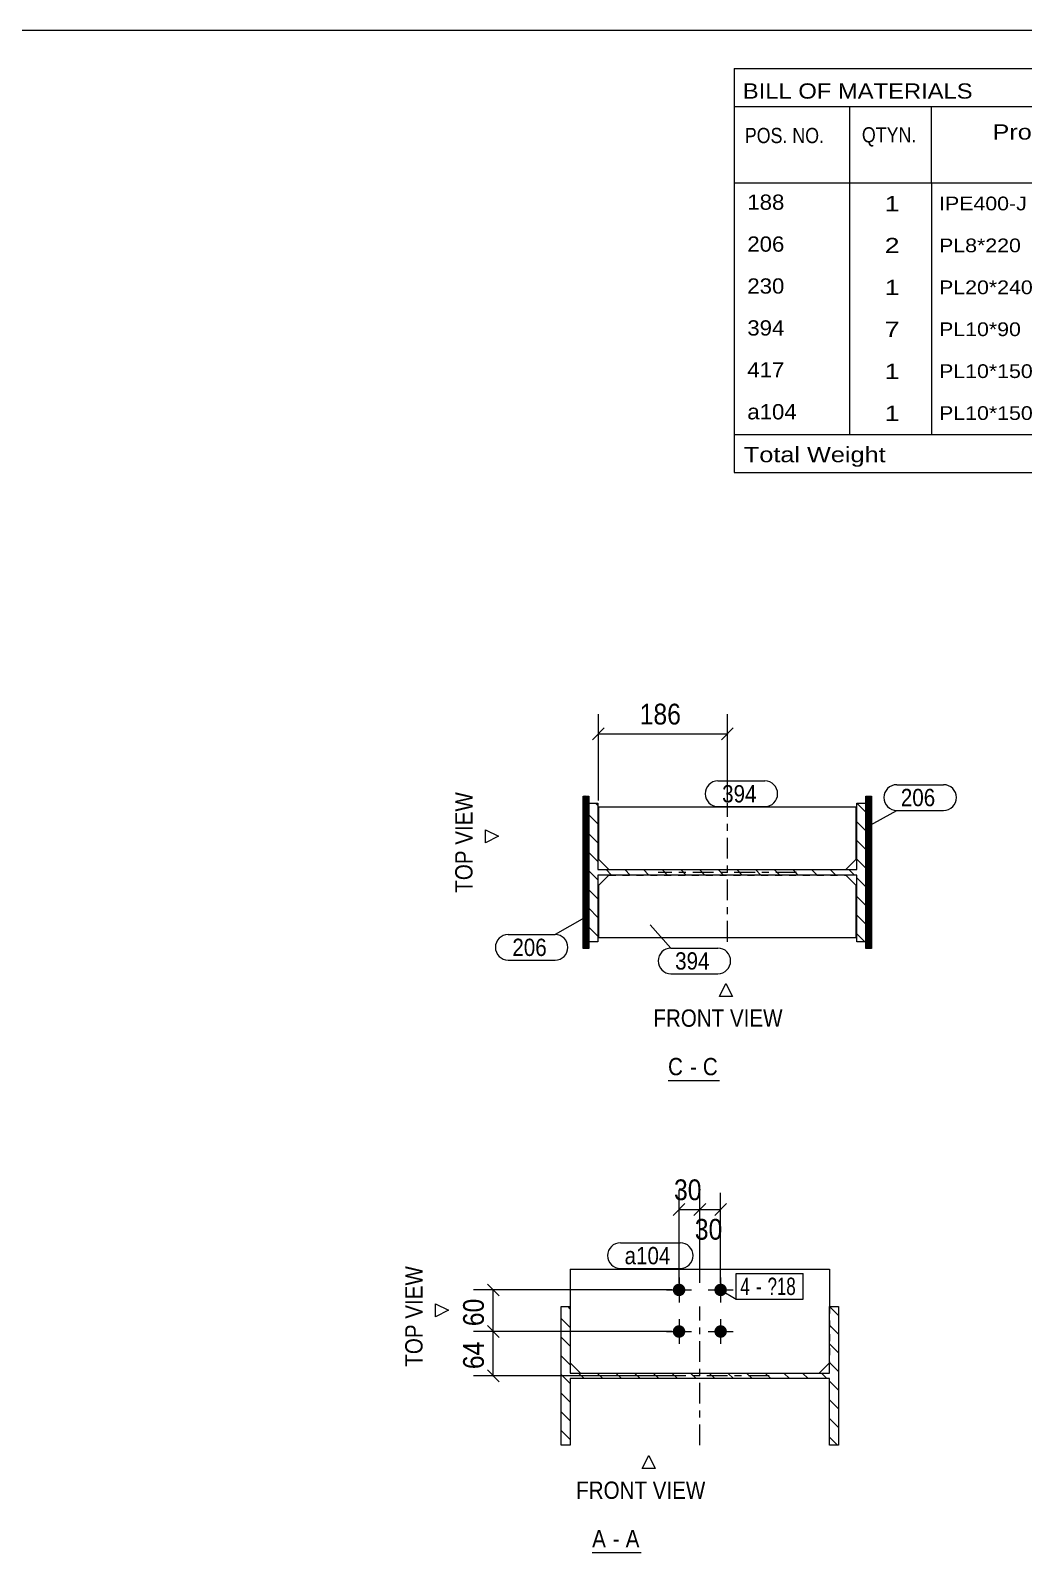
# Model space of a CAD drawing. Header units: millimetres. Extents: x 2 to 579, y 1 to 405.
# Drawn here: x 292.5 to 435.7, y 185.3 to 405 of the extents above; entities that cross this region are included whole.
import ezdxf

# ---------------------------------------------------------------- set-up
doc = ezdxf.new("R2010")
doc.units = ezdxf.units.MM
for name, pattern in [('XKITLINE00', [0]), ('XKITLINE01', [4, 1, -1, 1, -1]), ('XKITLINE03', [6, 3, -1, 1, -1])]:
    doc.linetypes.add(name, pattern=pattern)
for name, color, linetype, lineweight in [('Bolt', 3, 'Continuous', 0), ('BoltMark', 7, 'Continuous', 0), ('Dimensions', 7, 'Continuous', 0), ('DrawingSheet', 5, 'Continuous', 0), ('OtherObjectType', 7, 'Continuous', 0), ('Part', 2, 'Continuous', 0), ('PartMark', 7, 'Continuous', 0)]:
    doc.layers.add(name, color=color, linetype=linetype, lineweight=lineweight)
doc.styles.add('ARIAL', font='ARIAL.TTF')
doc.styles.add('ARIAL_NARROW', font='ARIALN.TTF')

# ---------------------------------------------------------------- blocks, each defined once
blk = doc.blocks.new('*A1')
at = {"layer": 'Part', "color": 7, "linetype": 'XKITLINE00', "lineweight": 0}
for p, q in [((370.34, 220.52), (370.03, 220.84)), ((409.04, 219.54), (407.74, 220.84)), ((370.34, 217.83), (369.04, 219.13)), ((409.04, 216.84), (407.74, 218.14)), ((370.34, 215.13), (369.04, 216.43)), ((409.04, 214.15), (407.74, 215.45)), ((370.34, 212.44), (369.04, 213.74)), ((370.34, 209.75), (369.04, 211.05)), ((372.34, 210.44), (371.54, 211.24)), ((375.04, 210.44), (374.24, 211.24)), ((377.73, 210.44), (376.93, 211.24)), ((380.43, 210.44), (379.63, 211.24)), ((383.12, 210.44), (382.32, 211.24)), ((385.81, 210.44), (385.01, 211.24)), ((388.51, 210.44), (387.71, 211.24)), ((391.2, 210.44), (390.4, 211.24)), ((393.9, 210.44), (393.1, 211.24)), ((396.59, 210.44), (395.79, 211.24)), ((399.28, 210.44), (398.48, 211.24)), ((401.98, 210.44), (401.18, 211.24)), ((404.67, 210.44), (403.87, 211.24)), ((407.37, 210.44), (406.57, 211.24)), ((409.04, 211.46), (407.74, 212.76)), ((409.04, 208.76), (407.74, 210.06)), ((370.34, 207.05), (369.04, 208.35)), ((409.04, 206.07), (407.74, 207.37)), ((370.34, 204.36), (369.04, 205.66)), ((409.04, 203.37), (407.74, 204.67)), ((370.34, 201.66), (369.04, 202.96)), ((408.88, 200.84), (407.74, 201.98))]:
    blk.add_line(p, q, dxfattribs=at)
blk = doc.blocks.new('*A2')
at = {"layer": 'Part', "color": 7, "linetype": 'XKITLINE00', "lineweight": 0}
for p, q in [((374.31, 293.17), (373.99, 293.49)), ((413.01, 292.19), (411.71, 293.49)), ((374.31, 290.48), (373.01, 291.78)), ((413.01, 289.5), (411.71, 290.8)), ((374.31, 287.78), (373.01, 289.08)), ((413.01, 286.8), (411.71, 288.1)), ((374.31, 285.09), (373.01, 286.39)), ((374.31, 282.4), (373.01, 283.7)), ((376.31, 283.09), (375.51, 283.89)), ((379.01, 283.09), (378.21, 283.89)), ((381.7, 283.09), (380.9, 283.89)), ((384.39, 283.09), (383.59, 283.89)), ((387.09, 283.09), (386.29, 283.89)), ((389.78, 283.09), (388.98, 283.89)), ((392.48, 283.09), (391.68, 283.89)), ((395.17, 283.09), (394.37, 283.89)), ((397.86, 283.09), (397.06, 283.89)), ((400.56, 283.09), (399.76, 283.89)), ((403.25, 283.09), (402.45, 283.89)), ((405.95, 283.09), (405.15, 283.89)), ((408.64, 283.09), (407.84, 283.89)), ((411.34, 283.09), (410.54, 283.89)), ((413.01, 284.11), (411.71, 285.41)), ((413.01, 281.41), (411.71, 282.71)), ((374.31, 279.7), (373.01, 281)), ((413.01, 278.72), (411.71, 280.02)), ((374.31, 277.01), (373.01, 278.31)), ((413.01, 276.02), (411.71, 277.32)), ((374.31, 274.31), (373.01, 275.61)), ((412.85, 273.49), (411.71, 274.63))]:
    blk.add_line(p, q, dxfattribs=at)
blk = doc.blocks.new('*A3')
at = {"layer": 'Part', "color": 7, "linetype": 'XKITLINE00', "lineweight": 0}
for p, q in [((413.01, 294.49), (413.01, 294.49)), ((413.01, 294.49), (413.01, 294.49)), ((413.07, 294.44), (413.01, 294.38)), ((413.12, 294.38), (413.01, 294.27)), ((413.12, 294.49), (413.07, 294.44)), ((413.23, 294.49), (413.12, 294.38)), ((413.33, 294.49), (413.17, 294.33)), ((413.44, 294.49), (413.23, 294.27)), ((413.55, 294.49), (413.28, 294.22)), ((413.66, 294.49), (413.33, 294.17)), ((413.77, 294.49), (413.39, 294.11)), ((413.81, 294.43), (413.44, 294.06)), ((413.17, 294.33), (413.01, 294.17)), ((413.23, 294.27), (413.01, 294.06)), ((413.28, 294.22), (413.01, 293.95)), ((413.33, 294.17), (413.01, 293.84)), ((413.39, 294.11), (413.01, 293.73)), ((413.44, 294.06), (413.01, 293.63)), ((413.5, 294), (413.01, 293.52)), ((413.55, 293.95), (413.01, 293.41)), ((413.6, 293.9), (413.01, 293.3)), ((413.66, 293.84), (413.01, 293.2)), ((413.71, 293.79), (413.01, 293.09)), ((413.77, 293.73), (413.01, 292.98)), ((413.81, 293.67), (413.01, 292.87)), ((413.81, 293.56), (413.01, 292.76)), ((413.81, 293.46), (413.01, 292.66)), ((413.81, 293.35), (413.01, 292.55)), ((413.81, 293.24), (413.01, 292.44)), ((413.81, 293.13), (413.01, 292.33)), ((413.81, 293.03), (413.01, 292.23)), ((413.81, 292.92), (413.01, 292.12)), ((413.81, 292.81), (413.01, 292.01)), ((413.81, 292.7), (413.01, 291.9)), ((413.81, 292.6), (413.01, 291.8)), ((413.81, 292.49), (413.01, 291.69)), ((413.81, 292.38), (413.01, 291.58)), ((413.81, 292.27), (413.01, 291.47)), ((413.81, 292.16), (413.01, 291.36)), ((413.81, 294.32), (413.5, 294)), ((413.81, 294.21), (413.55, 293.95)), ((413.81, 294.1), (413.6, 293.9)), ((413.81, 294), (413.66, 293.84)), ((413.81, 293.89), (413.71, 293.79)), ((413.81, 293.78), (413.77, 293.73)), ((413.81, 292.06), (413.01, 291.26)), ((413.81, 291.95), (413.01, 291.15)), ((413.81, 291.84), (413.01, 291.04)), ((413.81, 291.73), (413.01, 290.93)), ((413.81, 291.63), (413.01, 290.83)), ((413.81, 291.52), (413.01, 290.72)), ((413.81, 291.41), (413.01, 290.61)), ((413.81, 291.3), (413.01, 290.5)), ((413.81, 291.19), (413.01, 290.39)), ((413.81, 291.09), (413.01, 290.29)), ((413.81, 290.98), (413.01, 290.18)), ((413.81, 290.87), (413.01, 290.07)), ((413.81, 290.76), (413.01, 289.96)), ((413.81, 290.66), (413.01, 289.86)), ((413.81, 290.55), (413.01, 289.75)), ((413.81, 290.44), (413.01, 289.64)), ((413.81, 290.33), (413.01, 289.53)), ((413.81, 290.22), (413.01, 289.42)), ((413.81, 290.12), (413.01, 289.32)), ((413.81, 290.01), (413.01, 289.21)), ((413.81, 289.9), (413.01, 289.1)), ((413.81, 289.79), (413.01, 288.99)), ((413.81, 289.69), (413.01, 288.89)), ((413.81, 289.58), (413.01, 288.78)), ((413.81, 289.47), (413.01, 288.67)), ((413.81, 289.36), (413.01, 288.56)), ((413.81, 289.25), (413.01, 288.45)), ((413.81, 289.15), (413.01, 288.35)), ((413.81, 289.04), (413.01, 288.24)), ((413.81, 288.93), (413.01, 288.13)), ((413.81, 288.82), (413.01, 288.02)), ((413.81, 288.72), (413.01, 287.92)), ((413.81, 288.61), (413.01, 287.81)), ((413.81, 288.5), (413.01, 287.7)), ((413.81, 288.39), (413.01, 287.59)), ((413.81, 288.28), (413.01, 287.48)), ((413.81, 288.18), (413.01, 287.38)), ((413.81, 288.07), (413.01, 287.27)), ((413.81, 287.96), (413.01, 287.16)), ((413.81, 287.85), (413.01, 287.05)), ((413.81, 287.75), (413.01, 286.95)), ((413.81, 287.64), (413.01, 286.84)), ((413.81, 287.53), (413.01, 286.73)), ((413.81, 287.42), (413.01, 286.62)), ((413.81, 287.31), (413.01, 286.51)), ((413.81, 287.21), (413.01, 286.41)), ((413.81, 287.1), (413.01, 286.3)), ((413.81, 286.99), (413.01, 286.19)), ((413.81, 286.88), (413.01, 286.08)), ((413.81, 286.78), (413.01, 285.98)), ((413.81, 286.67), (413.01, 285.87)), ((413.81, 286.56), (413.01, 285.76)), ((413.81, 286.45), (413.01, 285.65)), ((413.81, 286.34), (413.01, 285.54)), ((413.81, 286.24), (413.01, 285.44)), ((413.81, 286.13), (413.01, 285.33)), ((413.81, 286.02), (413.01, 285.22)), ((413.81, 285.91), (413.01, 285.11)), ((413.81, 285.81), (413.01, 285.01)), ((413.81, 285.7), (413.01, 284.9)), ((413.81, 285.59), (413.01, 284.79)), ((413.81, 285.48), (413.01, 284.68)), ((413.81, 285.37), (413.01, 284.57)), ((413.81, 285.27), (413.01, 284.47)), ((413.81, 285.16), (413.01, 284.36)), ((413.81, 285.05), (413.01, 284.25)), ((413.81, 284.94), (413.01, 284.14)), ((413.81, 284.84), (413.01, 284.04)), ((413.81, 284.73), (413.01, 283.93)), ((413.81, 284.62), (413.01, 283.82)), ((413.81, 284.51), (413.01, 283.71)), ((413.81, 284.41), (413.01, 283.61)), ((413.81, 284.3), (413.01, 283.5)), ((413.81, 284.19), (413.01, 283.39)), ((413.81, 284.08), (413.01, 283.28)), ((413.81, 283.97), (413.01, 283.17)), ((413.81, 283.87), (413.01, 283.07)), ((413.81, 283.76), (413.01, 282.96)), ((413.81, 283.65), (413.01, 282.85)), ((413.81, 283.54), (413.01, 282.74)), ((413.81, 283.44), (413.01, 282.64)), ((413.81, 283.33), (413.01, 282.53)), ((413.81, 283.22), (413.01, 282.42)), ((413.81, 283.11), (413.01, 282.31)), ((413.81, 283), (413.01, 282.2)), ((413.81, 282.9), (413.01, 282.1)), ((413.81, 282.79), (413.01, 281.99)), ((413.81, 282.68), (413.01, 281.88)), ((413.81, 282.57), (413.01, 281.77)), ((413.81, 282.47), (413.01, 281.67)), ((413.81, 282.36), (413.01, 281.56)), ((413.81, 282.25), (413.01, 281.45)), ((413.81, 282.14), (413.01, 281.34)), ((413.81, 282.03), (413.01, 281.23)), ((413.81, 281.93), (413.01, 281.13)), ((413.81, 281.82), (413.01, 281.02)), ((413.81, 281.71), (413.01, 280.91)), ((413.81, 281.6), (413.01, 280.8)), ((413.81, 281.5), (413.01, 280.7)), ((413.81, 281.39), (413.01, 280.59)), ((413.81, 281.28), (413.01, 280.48)), ((413.81, 281.17), (413.01, 280.37)), ((413.81, 281.06), (413.01, 280.26)), ((413.81, 280.96), (413.01, 280.16)), ((413.81, 280.85), (413.01, 280.05)), ((413.81, 280.74), (413.01, 279.94)), ((413.81, 280.63), (413.01, 279.83)), ((413.81, 280.53), (413.01, 279.73)), ((413.81, 280.42), (413.01, 279.62)), ((413.81, 280.31), (413.01, 279.51)), ((413.81, 280.2), (413.01, 279.4)), ((413.81, 280.09), (413.01, 279.29)), ((413.81, 279.99), (413.01, 279.19)), ((413.81, 279.88), (413.01, 279.08)), ((413.81, 279.77), (413.01, 278.97)), ((413.81, 279.66), (413.01, 278.86)), ((413.81, 279.56), (413.01, 278.76)), ((413.81, 279.45), (413.01, 278.65)), ((413.81, 279.34), (413.01, 278.54)), ((413.81, 279.23), (413.01, 278.43)), ((413.81, 279.12), (413.01, 278.32)), ((413.81, 279.02), (413.01, 278.22)), ((413.81, 278.91), (413.01, 278.11)), ((413.81, 278.8), (413.01, 278)), ((413.81, 278.69), (413.01, 277.89)), ((413.81, 278.59), (413.01, 277.79)), ((413.81, 278.48), (413.01, 277.68)), ((413.81, 278.37), (413.01, 277.57)), ((413.81, 278.26), (413.01, 277.46)), ((413.81, 278.15), (413.01, 277.35)), ((413.81, 278.05), (413.01, 277.25)), ((413.81, 277.94), (413.01, 277.14)), ((413.81, 277.83), (413.01, 277.03)), ((413.81, 277.72), (413.01, 276.92)), ((413.81, 277.62), (413.01, 276.82)), ((413.81, 277.51), (413.01, 276.71)), ((413.81, 277.4), (413.01, 276.6)), ((413.81, 277.29), (413.01, 276.49)), ((413.81, 277.18), (413.01, 276.38)), ((413.81, 277.08), (413.01, 276.28)), ((413.81, 276.97), (413.01, 276.17)), ((413.81, 276.86), (413.01, 276.06)), ((413.81, 276.75), (413.01, 275.95)), ((413.81, 276.65), (413.01, 275.85)), ((413.81, 276.54), (413.01, 275.74)), ((413.81, 276.43), (413.01, 275.63)), ((413.81, 276.32), (413.01, 275.52)), ((413.81, 276.22), (413.01, 275.42)), ((413.81, 276.11), (413.01, 275.31)), ((413.81, 276), (413.01, 275.2)), ((413.81, 275.89), (413.01, 275.09)), ((413.81, 275.78), (413.01, 274.98)), ((413.81, 275.68), (413.01, 274.88)), ((413.81, 275.57), (413.01, 274.77)), ((413.81, 275.46), (413.01, 274.66)), ((413.81, 275.35), (413.01, 274.55)), ((413.81, 275.25), (413.01, 274.45)), ((413.81, 275.14), (413.01, 274.34)), ((413.81, 275.03), (413.01, 274.23)), ((413.81, 274.92), (413.01, 274.12)), ((413.81, 274.81), (413.01, 274.01)), ((413.81, 274.71), (413.01, 273.91)), ((413.81, 274.6), (413.01, 273.8)), ((413.81, 274.49), (413.01, 273.69)), ((413.81, 274.38), (413.01, 273.58)), ((413.81, 274.28), (413.01, 273.48)), ((413.81, 274.17), (413.01, 273.37)), ((413.81, 274.06), (413.01, 273.26)), ((413.81, 273.95), (413.01, 273.15)), ((413.81, 273.84), (413.01, 273.04)), ((413.81, 273.74), (413.01, 272.94)), ((413.81, 273.63), (413.01, 272.83)), ((413.81, 273.52), (413.01, 272.72)), ((413.81, 273.41), (413.01, 272.61)), ((413.81, 273.31), (413.01, 272.51)), ((413.81, 273.2), (413.1, 272.49)), ((413.81, 273.09), (413.21, 272.49)), ((413.81, 272.98), (413.32, 272.49)), ((413.81, 272.87), (413.43, 272.49)), ((413.81, 272.77), (413.53, 272.49)), ((413.81, 272.66), (413.64, 272.49)), ((413.81, 272.55), (413.81, 272.55))]:
    blk.add_line(p, q, dxfattribs=at)
blk = doc.blocks.new('*A4')
at = {"layer": 'Part', "color": 7, "linetype": 'XKITLINE00', "lineweight": 0}
for p, q in [((372.27, 294.44), (372.21, 294.38)), ((372.32, 294.38), (372.21, 294.27)), ((372.32, 294.49), (372.27, 294.44)), ((372.43, 294.49), (372.32, 294.38)), ((372.53, 294.49), (372.37, 294.33)), ((372.64, 294.49), (372.43, 294.27)), ((372.75, 294.49), (372.48, 294.22)), ((372.86, 294.49), (372.53, 294.17)), ((372.97, 294.49), (372.59, 294.11)), ((373.01, 294.43), (372.64, 294.06)), ((372.37, 294.33), (372.21, 294.17)), ((372.43, 294.27), (372.21, 294.06)), ((372.48, 294.22), (372.21, 293.95)), ((372.53, 294.17), (372.21, 293.84)), ((372.59, 294.11), (372.21, 293.73)), ((372.64, 294.06), (372.21, 293.63)), ((372.7, 294), (372.21, 293.52)), ((372.75, 293.95), (372.21, 293.41)), ((372.8, 293.9), (372.21, 293.3)), ((372.86, 293.84), (372.21, 293.2)), ((372.91, 293.79), (372.21, 293.09)), ((372.97, 293.73), (372.21, 292.98)), ((373.01, 293.67), (372.21, 292.87)), ((373.01, 293.56), (372.21, 292.76)), ((373.01, 293.46), (372.21, 292.66)), ((373.01, 293.35), (372.21, 292.55)), ((373.01, 293.24), (372.21, 292.44)), ((373.01, 293.13), (372.21, 292.33)), ((373.01, 293.03), (372.21, 292.23)), ((373.01, 292.92), (372.21, 292.12)), ((373.01, 292.81), (372.21, 292.01)), ((373.01, 292.7), (372.21, 291.9)), ((373.01, 292.6), (372.21, 291.8)), ((373.01, 292.49), (372.21, 291.69)), ((373.01, 292.38), (372.21, 291.58)), ((373.01, 292.27), (372.21, 291.47)), ((373.01, 292.16), (372.21, 291.36)), ((373.01, 294.32), (372.7, 294)), ((373.01, 294.21), (372.75, 293.95)), ((373.01, 294.1), (372.8, 293.9)), ((373.01, 294), (372.86, 293.84)), ((373.01, 293.89), (372.91, 293.79)), ((373.01, 293.78), (372.97, 293.73)), ((373.01, 292.06), (372.21, 291.26)), ((373.01, 291.95), (372.21, 291.15)), ((373.01, 291.84), (372.21, 291.04)), ((373.01, 291.73), (372.21, 290.93)), ((373.01, 291.63), (372.21, 290.83)), ((373.01, 291.52), (372.21, 290.72)), ((373.01, 291.41), (372.21, 290.61)), ((373.01, 291.3), (372.21, 290.5)), ((373.01, 291.19), (372.21, 290.39)), ((373.01, 291.09), (372.21, 290.29)), ((373.01, 290.98), (372.21, 290.18)), ((373.01, 290.87), (372.21, 290.07)), ((373.01, 290.76), (372.21, 289.96)), ((373.01, 290.66), (372.21, 289.86)), ((373.01, 290.55), (372.21, 289.75)), ((373.01, 290.44), (372.21, 289.64)), ((373.01, 290.33), (372.21, 289.53)), ((373.01, 290.22), (372.21, 289.42)), ((373.01, 290.12), (372.21, 289.32)), ((373.01, 290.01), (372.21, 289.21)), ((373.01, 289.9), (372.21, 289.1)), ((373.01, 289.79), (372.21, 288.99)), ((373.01, 289.69), (372.21, 288.89)), ((373.01, 289.58), (372.21, 288.78)), ((373.01, 289.47), (372.21, 288.67)), ((373.01, 289.36), (372.21, 288.56)), ((373.01, 289.25), (372.21, 288.45)), ((373.01, 289.15), (372.21, 288.35)), ((373.01, 289.04), (372.21, 288.24)), ((373.01, 288.93), (372.21, 288.13)), ((373.01, 288.82), (372.21, 288.02)), ((373.01, 288.72), (372.21, 287.92)), ((373.01, 288.61), (372.21, 287.81)), ((373.01, 288.5), (372.21, 287.7)), ((373.01, 288.39), (372.21, 287.59)), ((373.01, 288.28), (372.21, 287.48)), ((373.01, 288.18), (372.21, 287.38)), ((373.01, 288.07), (372.21, 287.27)), ((373.01, 287.96), (372.21, 287.16)), ((373.01, 287.85), (372.21, 287.05)), ((373.01, 287.75), (372.21, 286.95)), ((373.01, 287.64), (372.21, 286.84)), ((373.01, 287.53), (372.21, 286.73)), ((373.01, 287.42), (372.21, 286.62)), ((373.01, 287.31), (372.21, 286.51)), ((373.01, 287.21), (372.21, 286.41)), ((373.01, 287.1), (372.21, 286.3)), ((373.01, 286.99), (372.21, 286.19)), ((373.01, 286.88), (372.21, 286.08)), ((373.01, 286.78), (372.21, 285.98)), ((373.01, 286.67), (372.21, 285.87)), ((373.01, 286.56), (372.21, 285.76)), ((373.01, 286.45), (372.21, 285.65)), ((373.01, 286.34), (372.21, 285.54)), ((373.01, 286.24), (372.21, 285.44)), ((373.01, 286.13), (372.21, 285.33)), ((373.01, 286.02), (372.21, 285.22)), ((373.01, 285.91), (372.21, 285.11)), ((373.01, 285.81), (372.21, 285.01)), ((373.01, 285.7), (372.21, 284.9)), ((373.01, 285.59), (372.21, 284.79)), ((373.01, 285.48), (372.21, 284.68)), ((373.01, 285.37), (372.21, 284.57)), ((373.01, 285.27), (372.21, 284.47)), ((373.01, 285.16), (372.21, 284.36)), ((373.01, 285.05), (372.21, 284.25)), ((373.01, 284.94), (372.21, 284.14)), ((373.01, 284.84), (372.21, 284.04)), ((373.01, 284.73), (372.21, 283.93)), ((373.01, 284.62), (372.21, 283.82)), ((373.01, 284.51), (372.21, 283.71)), ((373.01, 284.41), (372.21, 283.61)), ((373.01, 284.3), (372.21, 283.5)), ((373.01, 284.19), (372.21, 283.39)), ((373.01, 284.08), (372.21, 283.28)), ((373.01, 283.97), (372.21, 283.17)), ((373.01, 283.87), (372.21, 283.07)), ((373.01, 283.76), (372.21, 282.96)), ((373.01, 283.65), (372.21, 282.85)), ((373.01, 283.54), (372.21, 282.74)), ((373.01, 283.44), (372.21, 282.64)), ((373.01, 283.33), (372.21, 282.53)), ((373.01, 283.22), (372.21, 282.42)), ((373.01, 283.11), (372.21, 282.31)), ((373.01, 283), (372.21, 282.2)), ((373.01, 282.9), (372.21, 282.1)), ((373.01, 282.79), (372.21, 281.99)), ((373.01, 282.68), (372.21, 281.88)), ((373.01, 282.57), (372.21, 281.77)), ((373.01, 282.47), (372.21, 281.67)), ((373.01, 282.36), (372.21, 281.56)), ((373.01, 282.25), (372.21, 281.45)), ((373.01, 282.14), (372.21, 281.34)), ((373.01, 282.03), (372.21, 281.23)), ((373.01, 281.93), (372.21, 281.13)), ((373.01, 281.82), (372.21, 281.02)), ((373.01, 281.71), (372.21, 280.91)), ((373.01, 281.6), (372.21, 280.8)), ((373.01, 281.5), (372.21, 280.7)), ((373.01, 281.39), (372.21, 280.59)), ((373.01, 281.28), (372.21, 280.48)), ((373.01, 281.17), (372.21, 280.37)), ((373.01, 281.06), (372.21, 280.26)), ((373.01, 280.96), (372.21, 280.16)), ((373.01, 280.85), (372.21, 280.05)), ((373.01, 280.74), (372.21, 279.94)), ((373.01, 280.63), (372.21, 279.83)), ((373.01, 280.53), (372.21, 279.73)), ((373.01, 280.42), (372.21, 279.62)), ((373.01, 280.31), (372.21, 279.51)), ((373.01, 280.2), (372.21, 279.4)), ((373.01, 280.09), (372.21, 279.29)), ((373.01, 279.99), (372.21, 279.19)), ((373.01, 279.88), (372.21, 279.08)), ((373.01, 279.77), (372.21, 278.97)), ((373.01, 279.66), (372.21, 278.86)), ((373.01, 279.56), (372.21, 278.76)), ((373.01, 279.45), (372.21, 278.65)), ((373.01, 279.34), (372.21, 278.54)), ((373.01, 279.23), (372.21, 278.43)), ((373.01, 279.12), (372.21, 278.32)), ((373.01, 279.02), (372.21, 278.22)), ((373.01, 278.91), (372.21, 278.11)), ((373.01, 278.8), (372.21, 278)), ((373.01, 278.69), (372.21, 277.89)), ((373.01, 278.59), (372.21, 277.79)), ((373.01, 278.48), (372.21, 277.68)), ((373.01, 278.37), (372.21, 277.57)), ((373.01, 278.26), (372.21, 277.46)), ((373.01, 278.15), (372.21, 277.35)), ((373.01, 278.05), (372.21, 277.25)), ((373.01, 277.94), (372.21, 277.14)), ((373.01, 277.83), (372.21, 277.03)), ((373.01, 277.72), (372.21, 276.92)), ((373.01, 277.62), (372.21, 276.82)), ((373.01, 277.51), (372.21, 276.71)), ((373.01, 277.4), (372.21, 276.6)), ((373.01, 277.29), (372.21, 276.49)), ((373.01, 277.18), (372.21, 276.38)), ((373.01, 277.08), (372.21, 276.28)), ((373.01, 276.97), (372.21, 276.17)), ((373.01, 276.86), (372.21, 276.06)), ((373.01, 276.75), (372.21, 275.95)), ((373.01, 276.65), (372.21, 275.85)), ((373.01, 276.54), (372.21, 275.74)), ((373.01, 276.43), (372.21, 275.63)), ((373.01, 276.32), (372.21, 275.52)), ((373.01, 276.22), (372.21, 275.42)), ((373.01, 276.11), (372.21, 275.31)), ((373.01, 276), (372.21, 275.2)), ((373.01, 275.89), (372.21, 275.09)), ((373.01, 275.78), (372.21, 274.98)), ((373.01, 275.68), (372.21, 274.88)), ((373.01, 275.57), (372.21, 274.77)), ((373.01, 275.46), (372.21, 274.66)), ((373.01, 275.35), (372.21, 274.55)), ((373.01, 275.25), (372.21, 274.45)), ((373.01, 275.14), (372.21, 274.34)), ((373.01, 275.03), (372.21, 274.23)), ((373.01, 274.92), (372.21, 274.12)), ((373.01, 274.81), (372.21, 274.01)), ((373.01, 274.71), (372.21, 273.91)), ((373.01, 274.6), (372.21, 273.8)), ((373.01, 274.49), (372.21, 273.69)), ((373.01, 274.38), (372.21, 273.58)), ((373.01, 274.28), (372.21, 273.48)), ((373.01, 274.17), (372.21, 273.37)), ((373.01, 274.06), (372.21, 273.26)), ((373.01, 273.95), (372.21, 273.15)), ((373.01, 273.84), (372.21, 273.04)), ((373.01, 273.74), (372.21, 272.94)), ((373.01, 273.63), (372.21, 272.83)), ((373.01, 273.52), (372.21, 272.72)), ((373.01, 273.41), (372.21, 272.61)), ((373.01, 273.31), (372.21, 272.51)), ((373.01, 273.2), (372.3, 272.49)), ((373.01, 273.09), (372.41, 272.49)), ((373.01, 272.98), (372.52, 272.49)), ((373.01, 272.87), (372.63, 272.49)), ((373.01, 272.77), (372.73, 272.49)), ((373.01, 272.66), (372.84, 272.49)), ((373.01, 272.55), (373.01, 272.55))]:
    blk.add_line(p, q, dxfattribs=at)
blk = doc.blocks.new('*A46')
at = {"layer": 'Bolt'}
for points in [[(386.94, 223.19), (386.94, 223.15), (386.93, 223.11), (386.93, 223.06), (386.92, 223.02), (386.9, 222.98), (386.89, 222.94), (386.87, 222.89), (386.86, 222.85), (386.84, 222.81), (386.81, 222.78), (386.79, 222.74), (386.77, 222.7), (386.74, 222.67), (386.71, 222.63), (386.68, 222.6), (386.65, 222.57), (386.61, 222.54), (386.58, 222.52), (386.54, 222.49), (386.51, 222.47), (386.47, 222.45), (386.43, 222.43), (386.39, 222.41), (386.35, 222.39), (386.3, 222.38), (386.26, 222.37), (386.22, 222.36), (386.17, 222.35), (386.13, 222.34), (386.09, 222.34), (386.04, 222.34), (386, 222.34), (385.95, 222.34), (385.91, 222.35), (385.87, 222.36), (385.82, 222.37), (385.78, 222.38), (385.74, 222.39), (385.7, 222.41), (385.66, 222.43), (385.62, 222.45), (385.58, 222.47), (385.54, 222.49), (385.51, 222.52), (385.47, 222.54), (385.44, 222.57), (385.41, 222.6), (385.38, 222.63), (385.35, 222.67), (385.32, 222.7), (385.29, 222.74), (385.27, 222.78), (385.25, 222.81), (385.23, 222.85), (385.21, 222.89), (385.2, 222.94), (385.18, 222.98), (385.17, 223.02), (385.16, 223.06), (385.15, 223.11), (385.15, 223.15), (385.14, 223.19), (385.14, 223.24), (385.14, 223.28), (385.15, 223.33), (385.15, 223.37), (385.16, 223.41), (385.17, 223.46), (385.18, 223.5), (385.2, 223.54), (385.21, 223.58), (385.23, 223.62), (385.25, 223.66), (385.27, 223.7), (385.29, 223.74), (385.32, 223.77), (385.35, 223.81), (385.38, 223.84), (385.41, 223.88), (385.44, 223.91), (385.47, 223.93), (385.51, 223.96), (385.54, 223.99), (385.58, 224.01), (385.62, 224.03), (385.66, 224.05), (385.7, 224.07), (385.74, 224.09), (385.78, 224.1), (385.82, 224.11), (385.87, 224.12), (385.91, 224.13), (385.95, 224.13), (386, 224.14), (386.04, 224.14), (386.09, 224.14), (386.13, 224.13), (386.17, 224.13), (386.22, 224.12), (386.26, 224.11), (386.3, 224.1), (386.35, 224.09), (386.39, 224.07), (386.43, 224.05), (386.47, 224.03), (386.51, 224.01), (386.54, 223.99), (386.58, 223.96), (386.61, 223.93), (386.65, 223.91), (386.68, 223.88), (386.71, 223.84), (386.74, 223.81), (386.77, 223.77), (386.79, 223.74), (386.81, 223.7), (386.84, 223.66), (386.86, 223.62), (386.87, 223.58), (386.89, 223.54), (386.9, 223.5), (386.92, 223.46), (386.93, 223.41), (386.93, 223.37), (386.94, 223.33), (386.94, 223.28), (386.94, 223.24)], [(392.94, 223.19), (392.94, 223.15), (392.93, 223.11), (392.93, 223.06), (392.92, 223.02), (392.9, 222.98), (392.89, 222.94), (392.87, 222.89), (392.86, 222.85), (392.84, 222.81), (392.81, 222.78), (392.79, 222.74), (392.77, 222.7), (392.74, 222.67), (392.71, 222.63), (392.68, 222.6), (392.65, 222.57), (392.61, 222.54), (392.58, 222.52), (392.54, 222.49), (392.51, 222.47), (392.47, 222.45), (392.43, 222.43), (392.39, 222.41), (392.35, 222.39), (392.3, 222.38), (392.26, 222.37), (392.22, 222.36), (392.17, 222.35), (392.13, 222.34), (392.09, 222.34), (392.04, 222.34), (392, 222.34), (391.95, 222.34), (391.91, 222.35), (391.87, 222.36), (391.82, 222.37), (391.78, 222.38), (391.74, 222.39), (391.7, 222.41), (391.66, 222.43), (391.62, 222.45), (391.58, 222.47), (391.54, 222.49), (391.51, 222.52), (391.47, 222.54), (391.44, 222.57), (391.41, 222.6), (391.38, 222.63), (391.35, 222.67), (391.32, 222.7), (391.29, 222.74), (391.27, 222.78), (391.25, 222.81), (391.23, 222.85), (391.21, 222.89), (391.2, 222.94), (391.18, 222.98), (391.17, 223.02), (391.16, 223.06), (391.15, 223.11), (391.15, 223.15), (391.14, 223.19), (391.14, 223.24), (391.14, 223.28), (391.15, 223.33), (391.15, 223.37), (391.16, 223.41), (391.17, 223.46), (391.18, 223.5), (391.2, 223.54), (391.21, 223.58), (391.23, 223.62), (391.25, 223.66), (391.27, 223.7), (391.29, 223.74), (391.32, 223.77), (391.35, 223.81), (391.38, 223.84), (391.41, 223.88), (391.44, 223.91), (391.47, 223.93), (391.51, 223.96), (391.54, 223.99), (391.58, 224.01), (391.62, 224.03), (391.66, 224.05), (391.7, 224.07), (391.74, 224.09), (391.78, 224.1), (391.82, 224.11), (391.87, 224.12), (391.91, 224.13), (391.95, 224.13), (392, 224.14), (392.04, 224.14), (392.09, 224.14), (392.13, 224.13), (392.17, 224.13), (392.22, 224.12), (392.26, 224.11), (392.3, 224.1), (392.35, 224.09), (392.39, 224.07), (392.43, 224.05), (392.47, 224.03), (392.51, 224.01), (392.54, 223.99), (392.58, 223.96), (392.61, 223.93), (392.65, 223.91), (392.68, 223.88), (392.71, 223.84), (392.74, 223.81), (392.77, 223.77), (392.79, 223.74), (392.81, 223.7), (392.84, 223.66), (392.86, 223.62), (392.87, 223.58), (392.89, 223.54), (392.9, 223.5), (392.92, 223.46), (392.93, 223.41), (392.93, 223.37), (392.94, 223.33), (392.94, 223.28), (392.94, 223.24)], [(386.94, 217.19), (386.94, 217.15), (386.93, 217.11), (386.93, 217.06), (386.92, 217.02), (386.9, 216.98), (386.89, 216.94), (386.87, 216.89), (386.86, 216.85), (386.84, 216.81), (386.81, 216.78), (386.79, 216.74), (386.77, 216.7), (386.74, 216.67), (386.71, 216.63), (386.68, 216.6), (386.65, 216.57), (386.61, 216.54), (386.58, 216.52), (386.54, 216.49), (386.51, 216.47), (386.47, 216.45), (386.43, 216.43), (386.39, 216.41), (386.35, 216.39), (386.3, 216.38), (386.26, 216.37), (386.22, 216.36), (386.17, 216.35), (386.13, 216.34), (386.09, 216.34), (386.04, 216.34), (386, 216.34), (385.95, 216.34), (385.91, 216.35), (385.87, 216.36), (385.82, 216.37), (385.78, 216.38), (385.74, 216.39), (385.7, 216.41), (385.66, 216.43), (385.62, 216.45), (385.58, 216.47), (385.54, 216.49), (385.51, 216.52), (385.47, 216.54), (385.44, 216.57), (385.41, 216.6), (385.38, 216.63), (385.35, 216.67), (385.32, 216.7), (385.29, 216.74), (385.27, 216.78), (385.25, 216.81), (385.23, 216.85), (385.21, 216.89), (385.2, 216.94), (385.18, 216.98), (385.17, 217.02), (385.16, 217.06), (385.15, 217.11), (385.15, 217.15), (385.14, 217.19), (385.14, 217.24), (385.14, 217.28), (385.15, 217.33), (385.15, 217.37), (385.16, 217.41), (385.17, 217.46), (385.18, 217.5), (385.2, 217.54), (385.21, 217.58), (385.23, 217.62), (385.25, 217.66), (385.27, 217.7), (385.29, 217.74), (385.32, 217.77), (385.35, 217.81), (385.38, 217.84), (385.41, 217.88), (385.44, 217.91), (385.47, 217.93), (385.51, 217.96), (385.54, 217.99), (385.58, 218.01), (385.62, 218.03), (385.66, 218.05), (385.7, 218.07), (385.74, 218.09), (385.78, 218.1), (385.82, 218.11), (385.87, 218.12), (385.91, 218.13), (385.95, 218.13), (386, 218.14), (386.04, 218.14), (386.09, 218.14), (386.13, 218.13), (386.17, 218.13), (386.22, 218.12), (386.26, 218.11), (386.3, 218.1), (386.35, 218.09), (386.39, 218.07), (386.43, 218.05), (386.47, 218.03), (386.51, 218.01), (386.54, 217.99), (386.58, 217.96), (386.61, 217.93), (386.65, 217.91), (386.68, 217.88), (386.71, 217.84), (386.74, 217.81), (386.77, 217.77), (386.79, 217.74), (386.81, 217.7), (386.84, 217.66), (386.86, 217.62), (386.87, 217.58), (386.89, 217.54), (386.9, 217.5), (386.92, 217.46), (386.93, 217.41), (386.93, 217.37), (386.94, 217.33), (386.94, 217.28), (386.94, 217.24)], [(392.94, 217.19), (392.94, 217.15), (392.93, 217.11), (392.93, 217.06), (392.92, 217.02), (392.9, 216.98), (392.89, 216.94), (392.87, 216.89), (392.86, 216.85), (392.84, 216.81), (392.81, 216.78), (392.79, 216.74), (392.77, 216.7), (392.74, 216.67), (392.71, 216.63), (392.68, 216.6), (392.65, 216.57), (392.61, 216.54), (392.58, 216.52), (392.54, 216.49), (392.51, 216.47), (392.47, 216.45), (392.43, 216.43), (392.39, 216.41), (392.35, 216.39), (392.3, 216.38), (392.26, 216.37), (392.22, 216.36), (392.17, 216.35), (392.13, 216.34), (392.09, 216.34), (392.04, 216.34), (392, 216.34), (391.95, 216.34), (391.91, 216.35), (391.87, 216.36), (391.82, 216.37), (391.78, 216.38), (391.74, 216.39), (391.7, 216.41), (391.66, 216.43), (391.62, 216.45), (391.58, 216.47), (391.54, 216.49), (391.51, 216.52), (391.47, 216.54), (391.44, 216.57), (391.41, 216.6), (391.38, 216.63), (391.35, 216.67), (391.32, 216.7), (391.29, 216.74), (391.27, 216.78), (391.25, 216.81), (391.23, 216.85), (391.21, 216.89), (391.2, 216.94), (391.18, 216.98), (391.17, 217.02), (391.16, 217.06), (391.15, 217.11), (391.15, 217.15), (391.14, 217.19), (391.14, 217.24), (391.14, 217.28), (391.15, 217.33), (391.15, 217.37), (391.16, 217.41), (391.17, 217.46), (391.18, 217.5), (391.2, 217.54), (391.21, 217.58), (391.23, 217.62), (391.25, 217.66), (391.27, 217.7), (391.29, 217.74), (391.32, 217.77), (391.35, 217.81), (391.38, 217.84), (391.41, 217.88), (391.44, 217.91), (391.47, 217.93), (391.51, 217.96), (391.54, 217.99), (391.58, 218.01), (391.62, 218.03), (391.66, 218.05), (391.7, 218.07), (391.74, 218.09), (391.78, 218.1), (391.82, 218.11), (391.87, 218.12), (391.91, 218.13), (391.95, 218.13), (392, 218.14), (392.04, 218.14), (392.09, 218.14), (392.13, 218.13), (392.17, 218.13), (392.22, 218.12), (392.26, 218.11), (392.3, 218.1), (392.35, 218.09), (392.39, 218.07), (392.43, 218.05), (392.47, 218.03), (392.51, 218.01), (392.54, 217.99), (392.58, 217.96), (392.61, 217.93), (392.65, 217.91), (392.68, 217.88), (392.71, 217.84), (392.74, 217.81), (392.77, 217.77), (392.79, 217.74), (392.81, 217.7), (392.84, 217.66), (392.86, 217.62), (392.87, 217.58), (392.89, 217.54), (392.9, 217.5), (392.92, 217.46), (392.93, 217.41), (392.93, 217.37), (392.94, 217.33), (392.94, 217.28), (392.94, 217.24)]]:
    blk.add_hatch(color=3, dxfattribs=at).paths.add_polyline_path(points, flags=17)
at = {"layer": 'Bolt', "color": 3, "linetype": 'XKITLINE00', "lineweight": 0}
for p, q in [((386.04, 225.04), (386.04, 221.44)), ((392.04, 225.04), (392.04, 221.44)), ((384.24, 223.24), (387.84, 223.24)), ((390.24, 223.24), (393.84, 223.24)), ((386.04, 219.04), (386.04, 215.44)), ((392.04, 219.04), (392.04, 215.44)), ((384.24, 217.24), (387.84, 217.24)), ((390.24, 217.24), (393.84, 217.24))]:
    blk.add_line(p, q, dxfattribs=at)
blk = doc.blocks.new('*A47')
at = {"layer": 'Part', "color": 2, "linetype": 'XKITLINE00', "lineweight": 0}
for p, q in [((369.04, 200.84), (369.04, 220.84)), ((369.04, 220.84), (370.34, 220.84)), ((370.34, 220.84), (370.34, 211.24)), ((407.74, 220.84), (409.04, 220.84)), ((407.74, 211.24), (407.74, 220.84)), ((409.04, 220.84), (409.04, 200.84)), ((370.34, 211.24), (407.74, 211.24)), ((407.74, 210.44), (370.34, 210.44)), ((370.34, 210.44), (370.34, 200.84)), ((407.74, 200.84), (407.74, 210.44)), ((370.34, 200.84), (369.04, 200.84)), ((409.04, 200.84), (407.74, 200.84))]:
    blk.add_line(p, q, dxfattribs=at)
at = {"layer": 'Part', "color": 7, "linetype": 'XKITLINE03', "lineweight": 0}
for p, q in [((389.04, 200.84), (389.04, 220.84)), ((399.04, 210.84), (379.04, 210.84))]:
    blk.add_line(p, q, dxfattribs=at)
blk = doc.blocks.new('*A48')
at = {"layer": 'Part', "color": 2, "linetype": 'XKITLINE00', "lineweight": 0}
for p, q in [((370.34, 226.24), (370.34, 220.84)), ((370.34, 226.24), (407.74, 226.24)), ((407.74, 226.24), (407.74, 220.84)), ((370.34, 212.74), (371.84, 211.24)), ((407.74, 212.74), (406.24, 211.24))]:
    blk.add_line(p, q, dxfattribs=at)
at = {"layer": 'Part', "color": 7, "linetype": 'XKITLINE01', "lineweight": 0}
for p, q in [((370.34, 220.84), (370.34, 212.74)), ((407.74, 220.84), (407.74, 212.74)), ((371.84, 211.24), (406.24, 211.24))]:
    blk.add_line(p, q, dxfattribs=at)
blk = doc.blocks.new('*A49')
at = {"layer": 'Part', "color": 2, "linetype": 'XKITLINE00', "lineweight": 0}
for p, q in [((373.01, 273.49), (373.01, 293.49)), ((373.01, 293.49), (374.31, 293.49)), ((374.31, 293.49), (374.31, 283.89)), ((411.71, 293.49), (413.01, 293.49)), ((411.71, 283.89), (411.71, 293.49)), ((413.01, 293.49), (413.01, 273.49)), ((374.31, 283.89), (411.71, 283.89)), ((411.71, 283.09), (374.31, 283.09)), ((374.31, 283.09), (374.31, 273.49)), ((411.71, 273.49), (411.71, 283.09)), ((374.31, 273.49), (373.01, 273.49)), ((413.01, 273.49), (411.71, 273.49))]:
    blk.add_line(p, q, dxfattribs=at)
at = {"layer": 'Part', "color": 7, "linetype": 'XKITLINE03', "lineweight": 0}
for p, q in [((393.01, 273.49), (393.01, 293.49)), ((403.01, 283.49), (383.01, 283.49))]:
    blk.add_line(p, q, dxfattribs=at)
blk = doc.blocks.new('*A50')
at = {"layer": 'Part', "color": 2, "linetype": 'XKITLINE00', "lineweight": 0}
for p, q in [((413.01, 294.49), (413.81, 294.49)), ((413.01, 272.49), (413.01, 294.49)), ((413.81, 294.49), (413.81, 272.49)), ((413.81, 272.49), (413.01, 272.49))]:
    blk.add_line(p, q, dxfattribs=at)
blk = doc.blocks.new('*A51')
at = {"layer": 'Part', "color": 2, "linetype": 'XKITLINE00', "lineweight": 0}
for p, q in [((375.91, 283.09), (374.41, 281.59)), ((374.41, 281.59), (374.41, 274.09)), ((411.61, 281.59), (410.11, 283.09)), ((411.61, 274.09), (411.61, 281.59)), ((374.41, 274.09), (411.61, 274.09))]:
    blk.add_line(p, q, dxfattribs=at)
at = {"layer": 'Part', "color": 7, "linetype": 'XKITLINE01', "lineweight": 0}
blk.add_line((375.91, 283.09), (410.11, 283.09), dxfattribs=at)
blk = doc.blocks.new('*A52')
at = {"layer": 'Part', "color": 2, "linetype": 'XKITLINE00', "lineweight": 0}
for p, q in [((374.41, 292.89), (374.41, 285.39)), ((411.61, 292.89), (374.41, 292.89)), ((411.61, 285.39), (411.61, 292.89)), ((374.41, 285.39), (375.91, 283.89)), ((410.11, 283.89), (411.61, 285.39))]:
    blk.add_line(p, q, dxfattribs=at)
at = {"layer": 'Part', "color": 7, "linetype": 'XKITLINE01', "lineweight": 0}
blk.add_line((375.91, 283.89), (410.11, 283.89), dxfattribs=at)
blk = doc.blocks.new('*A53')
at = {"layer": 'Part', "color": 2, "linetype": 'XKITLINE00', "lineweight": 0}
for p, q in [((372.21, 294.49), (373.01, 294.49)), ((372.21, 272.49), (372.21, 294.49)), ((373.01, 294.49), (373.01, 272.49)), ((373.01, 272.49), (372.21, 272.49))]:
    blk.add_line(p, q, dxfattribs=at)
blk = doc.blocks.new('*A63')
at = {"layer": 'DrawingSheet', "color": 5, "linetype": 'XKITLINE00', "lineweight": 0}
blk.add_line((579, 405), (5, 405), dxfattribs=at)
blk = doc.blocks.new('*A69')
at = {"layer": 'OtherObjectType', "color": 7, "linetype": 'XKITLINE00', "lineweight": 0}
for p, q in [((393.98, 399.5), (569.98, 399.5)), ((393.98, 399.5), (393.98, 388.5)), ((393.98, 394), (569.98, 394)), ((410.64, 394), (410.64, 383)), ((422.4, 393.98), (422.4, 383.03)), ((393.98, 388.5), (393.98, 383)), ((393.98, 383), (569.98, 383)), ((393.98, 383), (393.98, 376.95)), ((410.63, 383), (410.63, 376.95)), ((422.44, 382.99), (422.44, 376.95)), ((393.98, 376.95), (393.98, 370.9)), ((410.63, 376.95), (410.63, 370.9)), ((422.44, 376.94), (422.44, 370.9)), ((393.98, 370.9), (393.98, 364.85)), ((410.63, 370.9), (410.63, 364.85)), ((422.44, 370.89), (422.44, 364.85)), ((393.98, 364.85), (393.98, 358.8)), ((410.63, 364.85), (410.63, 358.8)), ((422.44, 364.84), (422.44, 358.8)), ((393.98, 358.8), (393.98, 352.75)), ((410.63, 358.8), (410.63, 352.75)), ((422.44, 358.79), (422.44, 352.75)), ((393.98, 352.75), (393.98, 346.7)), ((410.63, 352.75), (410.63, 346.7)), ((422.44, 352.74), (422.44, 346.7)), ((393.98, 346.7), (569.98, 346.7)), ((393.98, 346.7), (393.98, 341.2)), ((393.98, 341.2), (569.98, 341.2))]:
    blk.add_line(p, q, dxfattribs=at)
at = {"layer": 'OtherObjectType', "color": 7, "style": 'ARIAL_NARROW'}
for s, height, width, p in [('BILL OF MATERIALS', 2.2, 1.36, (395.25, 395.16)), ('QTYN.', 2.2, 1.02, (412.42, 388.84)), ('Profile', 2.2, 1.445, (431.26, 389.25)), ('POS. NO.', 2.2, 1.02, (395.53, 388.74)), ('188', 2.2, 1.270501, (395.89, 379.12)), ('1', 2.2, 1.525501, (415.71, 378.91)), ('IPE400-J', 1.98, 1.355501, (423.56, 379.04)), ('206', 2.2, 1.270501, (395.89, 373.07)), ('2', 2.2, 1.525501, (415.71, 372.86)), ('PL8*220', 1.98, 1.355501, (423.56, 372.99)), ('230', 2.2, 1.270501, (395.89, 367.02)), ('1', 2.2, 1.525501, (415.71, 366.81)), ('PL20*240', 1.98, 1.355501, (423.56, 366.94)), ('394', 2.2, 1.270501, (395.89, 360.97)), ('7', 2.2, 1.525501, (415.71, 360.76)), ('PL10*90', 1.98, 1.355501, (423.56, 360.89)), ('417', 2.2, 1.270501, (395.89, 354.92)), ('1', 2.2, 1.525501, (415.71, 354.71)), ('PL10*150', 1.98, 1.355501, (423.56, 354.84)), ('a104', 2.2, 1.270501, (395.89, 348.87)), ('1', 2.2, 1.525501, (415.71, 348.66)), ('PL10*150', 1.98, 1.355501, (423.56, 348.79)), ('Total Weight', 2.2, 1.445, (395.4, 342.69))]:
    blk.add_text(s, height=height, dxfattribs=dict(at, width=width)).set_placement(p)
blk = doc.blocks.new('*A145')
at = {"layer": 'Dimensions', "color": 7, "linetype": 'XKITLINE00', "lineweight": 0}
for p, q in [((358.39, 218.09), (360.09, 216.39)), ((385.04, 217.24), (356.39, 217.24)), ((359.24, 210.84), (359.24, 217.24)), ((358.39, 211.69), (360.09, 209.99)), ((385.04, 210.84), (356.39, 210.84))]:
    blk.add_line(p, q, dxfattribs=at)
at = {"layer": 'Dimensions', "color": 3}
for p in [(359.24, 217.24), (359.24, 210.84)]:
    blk.add_point(p, dxfattribs=at)
at = {"layer": 'Dimensions', "color": 3, "style": 'ARIAL', "width": 0.85}
blk.add_text('64', height=3, rotation=90.0002, dxfattribs=at).set_placement((357.89, 211.81))
blk = doc.blocks.new('*A146')
at = {"layer": 'Dimensions', "color": 7, "linetype": 'XKITLINE00', "lineweight": 0}
for p, q in [((358.39, 224.09), (360.09, 222.39)), ((385.04, 223.24), (356.39, 223.24)), ((359.24, 217.24), (359.24, 223.24)), ((358.39, 218.09), (360.09, 216.39)), ((385.04, 217.24), (356.39, 217.24))]:
    blk.add_line(p, q, dxfattribs=at)
at = {"layer": 'Dimensions', "color": 3}
for p in [(359.24, 223.24), (359.24, 217.24)]:
    blk.add_point(p, dxfattribs=at)
at = {"layer": 'Dimensions', "color": 3, "style": 'ARIAL', "width": 0.85}
blk.add_text('60', height=3, rotation=90.0002, dxfattribs=at).set_placement((357.89, 218.01))
blk = doc.blocks.new('*A147')
at = {"layer": 'Dimensions', "color": 7, "linetype": 'XKITLINE00', "lineweight": 0}
for p, q in [((386.04, 224.24), (386.04, 237.69)), ((389.04, 224.24), (389.04, 237.69)), ((386.89, 235.69), (385.19, 233.99)), ((389.89, 235.69), (388.19, 233.99)), ((386.04, 234.84), (389.04, 234.84))]:
    blk.add_line(p, q, dxfattribs=at)
at = {"layer": 'Dimensions', "color": 3}
for p in [(386.04, 234.84), (389.04, 234.84)]:
    blk.add_point(p, dxfattribs=at)
at = {"layer": 'Dimensions', "color": 3, "style": 'ARIAL', "width": 0.85}
blk.add_text('30', height=3, dxfattribs=at).set_placement((385.32, 236.19))
blk = doc.blocks.new('*A148')
at = {"layer": 'Dimensions', "color": 7, "linetype": 'XKITLINE00', "lineweight": 0}
for p, q in [((389.04, 224.24), (389.04, 237.24)), ((392.04, 224.24), (392.04, 237.24)), ((389.89, 235.69), (388.19, 233.99)), ((392.89, 235.69), (391.19, 233.99)), ((389.04, 234.84), (392.04, 234.84))]:
    blk.add_line(p, q, dxfattribs=at)
at = {"layer": 'Dimensions', "color": 3}
for p in [(389.04, 234.84), (392.04, 234.84)]:
    blk.add_point(p, dxfattribs=at)
at = {"layer": 'Dimensions', "color": 3, "style": 'ARIAL', "width": 0.85}
blk.add_text('30', height=3, dxfattribs=at).set_placement((388.32, 230.49))
blk = doc.blocks.new('*A149')
at = {"layer": 'BoltMark', "color": 7, "linetype": 'XKITLINE00', "lineweight": 0}
for p, q in [((394.28, 225.61), (403.97, 225.61)), ((394.28, 221.91), (394.28, 225.61)), ((403.97, 221.91), (403.97, 225.61)), ((392.04, 223.24), (394.28, 221.91)), ((394.28, 221.91), (403.97, 221.91))]:
    blk.add_line(p, q, dxfattribs=at)
at = {"layer": 'BoltMark', "color": 3, "style": 'ARIAL_NARROW', "width": 0.85}
for s, p in [('4', (394.88, 222.51)), ('?18', (398.81, 222.51)), ('-', (397.15, 222.51))]:
    blk.add_text(s, height=2.5, dxfattribs=at).set_placement(p)
blk = doc.blocks.new('*A150')
at = {"layer": 'PartMark', "color": 7, "linetype": 'XKITLINE00', "lineweight": 0}
for p, q in [((377.59, 230.04), (386.21, 230.04)), ((377.59, 226.34), (386.21, 226.34))]:
    blk.add_line(p, q, dxfattribs=at)
for centre, start, end in [((377.59, 228.19), 90, 270), ((386.21, 228.19), 270, 90)]:
    blk.add_arc(centre, 1.85, start, end, dxfattribs=at)
at = {"layer": 'PartMark', "color": 3, "style": 'ARIAL', "width": 0.85}
blk.add_text('a104', height=2.5, dxfattribs=at).set_placement((378.19, 226.94))
blk = doc.blocks.new('*A151')
at = {"layer": 'OtherObjectType', "color": 7, "linetype": 'XKITLINE00', "lineweight": 0}
for p, q in [((350.91, 219.38), (350.91, 221.25)), ((350.91, 221.25), (352.79, 220.31)), ((352.79, 220.31), (350.91, 219.38)), ((352.79, 220.31), (352.79, 220.31)), ((380.73, 197.46), (381.67, 199.34)), ((381.67, 199.34), (382.6, 197.46)), ((381.67, 199.34), (381.67, 199.34)), ((382.6, 197.46), (380.73, 197.46)), ((373.51, 185.34), (380.57, 185.34))]:
    blk.add_line(p, q, dxfattribs=at)
at = {"layer": 'OtherObjectType', "color": 7, "style": 'ARIAL', "width": 0.85}
blk.add_text('TOP VIEW', height=2.5, rotation=90, dxfattribs=at).set_placement((349.04, 212.16))
for s, p in [('FRONT VIEW', (371.2, 193.09)), ('A', (373.51, 186.09)), ('-', (376.49, 186.09)), ('A', (378.35, 186.09))]:
    blk.add_text(s, height=2.5, dxfattribs=at).set_placement(p)
blk = doc.blocks.new('*A152')
at = {"layer": 'Dimensions', "color": 7, "linetype": 'XKITLINE00', "lineweight": 0}
for p, q in [((374.41, 293.89), (374.41, 306.34)), ((393.01, 293.89), (393.01, 306.34)), ((375.26, 304.34), (373.56, 302.64)), ((374.41, 303.49), (393.01, 303.49)), ((393.86, 304.34), (392.16, 302.64))]:
    blk.add_line(p, q, dxfattribs=at)
at = {"layer": 'Dimensions', "color": 3}
for p in [(374.41, 303.49), (393.01, 303.49)]:
    blk.add_point(p, dxfattribs=at)
at = {"layer": 'Dimensions', "color": 3, "style": 'ARIAL', "width": 0.85}
blk.add_text('186', height=3, dxfattribs=at).set_placement((380.37, 304.84))
blk = doc.blocks.new('*A153')
at = {"layer": 'PartMark', "color": 7, "linetype": 'XKITLINE00', "lineweight": 0}
for p, q in [((372.4, 276.92), (368.16, 274.53)), ((361.4, 274.53), (368.16, 274.53)), ((361.4, 270.83), (368.16, 270.83))]:
    blk.add_line(p, q, dxfattribs=at)
for centre, start, end in [((361.4, 272.68), 90, 270), ((368.16, 272.68), 270, 90)]:
    blk.add_arc(centre, 1.85, start, end, dxfattribs=at)
at = {"layer": 'PartMark', "color": 3, "style": 'ARIAL', "width": 0.85}
blk.add_text('206', height=2.5, dxfattribs=at).set_placement((362, 271.43))
blk = doc.blocks.new('*A154')
at = {"layer": 'PartMark', "color": 7, "linetype": 'XKITLINE00', "lineweight": 0}
for p, q in [((391.66, 296.69), (398.42, 296.69)), ((391.66, 292.99), (398.42, 292.99))]:
    blk.add_line(p, q, dxfattribs=at)
for centre, start, end in [((391.66, 294.84), 90, 270), ((398.42, 294.84), 270, 90)]:
    blk.add_arc(centre, 1.85, start, end, dxfattribs=at)
at = {"layer": 'PartMark', "color": 3, "style": 'ARIAL', "width": 0.85}
blk.add_text('394', height=2.5, dxfattribs=at).set_placement((392.26, 293.59))
blk = doc.blocks.new('*A155')
at = {"layer": 'PartMark', "color": 7, "linetype": 'XKITLINE00', "lineweight": 0}
for p, q in [((381.88, 275.92), (384.88, 272.57)), ((384.88, 272.57), (391.64, 272.57)), ((384.88, 268.87), (391.64, 268.87))]:
    blk.add_line(p, q, dxfattribs=at)
for centre, start, end in [((384.88, 270.72), 90, 270), ((391.64, 270.72), 270, 90)]:
    blk.add_arc(centre, 1.85, start, end, dxfattribs=at)
at = {"layer": 'PartMark', "color": 3, "style": 'ARIAL', "width": 0.85}
blk.add_text('394', height=2.5, dxfattribs=at).set_placement((385.48, 269.47))
blk = doc.blocks.new('*A156')
at = {"layer": 'PartMark', "color": 7, "linetype": 'XKITLINE00', "lineweight": 0}
for p, q in [((417.44, 296.15), (424.21, 296.15)), ((413.2, 290.06), (417.44, 292.45)), ((417.44, 292.45), (424.21, 292.45))]:
    blk.add_line(p, q, dxfattribs=at)
for centre, start, end in [((417.44, 294.3), 90, 270), ((424.21, 294.3), 270, 90)]:
    blk.add_arc(centre, 1.85, start, end, dxfattribs=at)
at = {"layer": 'PartMark', "color": 3, "style": 'ARIAL', "width": 0.85}
blk.add_text('206', height=2.5, dxfattribs=at).set_placement((418.04, 293.05))
blk = doc.blocks.new('*A157')
at = {"layer": 'OtherObjectType', "color": 7, "linetype": 'XKITLINE00', "lineweight": 0}
for p, q in [((358.12, 287.77), (358.12, 289.64)), ((358.12, 289.64), (360, 288.71)), ((360, 288.71), (358.12, 287.77)), ((360, 288.71), (360, 288.71)), ((391.86, 265.6), (392.8, 267.47)), ((392.8, 267.47), (393.74, 265.6)), ((392.8, 267.47), (392.8, 267.47)), ((393.74, 265.6), (391.86, 265.6)), ((384.46, 253.47), (391.89, 253.47))]:
    blk.add_line(p, q, dxfattribs=at)
at = {"layer": 'OtherObjectType', "color": 7, "style": 'ARIAL', "width": 0.85}
blk.add_text('TOP VIEW', height=2.5, rotation=90, dxfattribs=at).set_placement((356.25, 280.56))
for s, p in [('FRONT VIEW', (382.34, 261.22)), ('C', (384.46, 254.22)), ('-', (387.62, 254.22)), ('C', (389.48, 254.22))]:
    blk.add_text(s, height=2.5, dxfattribs=at).set_placement(p)

msp = doc.modelspace()

# ---------------------------------------------------------------- block references
at = {"lineweight": 0}
for name in ['*A63', '*A69', '*A152', '*A154', '*A4', '*A53', '*A3', '*A50', '*A156', '*A2', '*A49', '*A52', '*A51', '*A153', '*A155', '*A147', '*A148', '*A150', '*A146', '*A48', '*A46', '*A149', '*A1', '*A47', '*A145']:
    msp.add_blockref(name, (0, 0), dxfattribs=at)
at = {"layer": 'OtherObjectType', "lineweight": 0}
for name in ['*A157', '*A151']:
    msp.add_blockref(name, (0, 0), dxfattribs=at)

doc.saveas('drawing.dxf')
